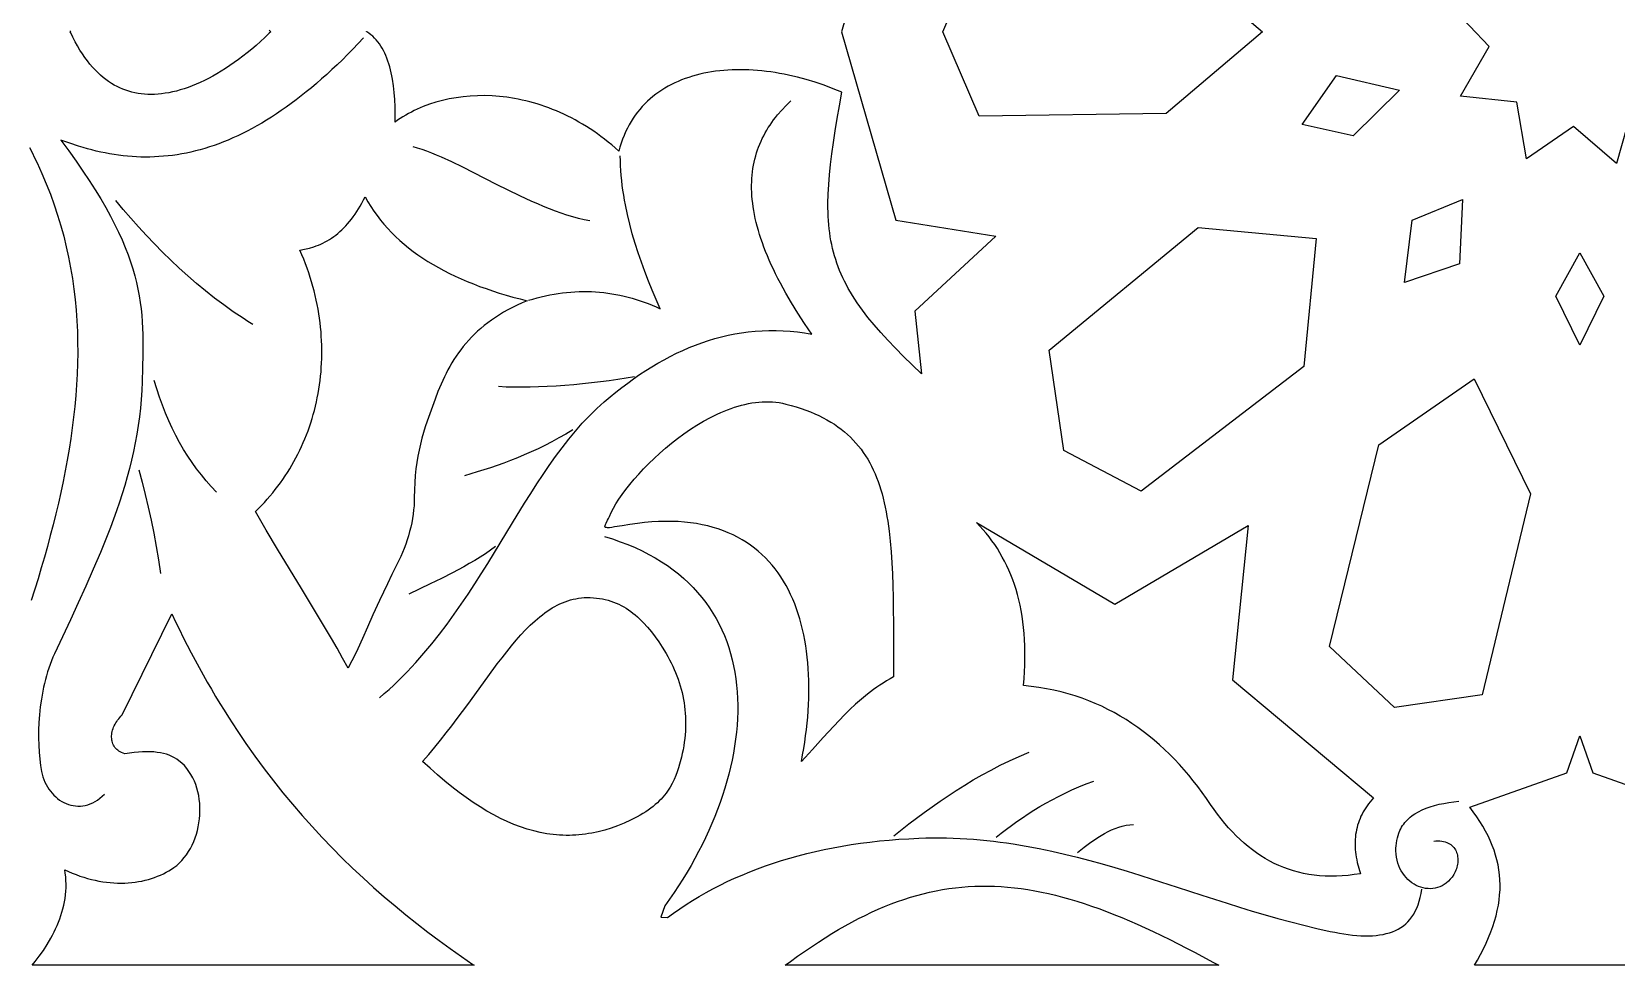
# Model space of a CAD drawing. Extents: x -332 to 348, y -263 to 352.
# Drawn here: x -42.96 to 3.03, y 237 to 264.11 of the extents above; entities that cross this region are included whole.
import ezdxf

# ---------------------------------------------------------------- set-up
doc = ezdxf.new("R2010")
doc.units = 0
doc.layers.add('LAYER_1', color=18, linetype='CONTINUOUS')
doc.layers.add('LAYER_2', color=174, linetype='CONTINUOUS')

msp = doc.modelspace()

# ---------------------------------------------------------------- linework, layer by layer
at = {"layer": 'LAYER_1'}
for points in [[(-17.875, 269.585), (-19.452, 264.109), (-17.875, 258.633), (-14.975, 258.173), (-17.326, 255.996), (-17.13, 254.177), (-17.4, 254.432), (-17.653, 254.679), (-17.89, 254.918), (-18.111, 255.15), (-18.318, 255.376), (-18.51, 255.597), (-18.687, 255.813), (-18.77, 255.92), (-18.85, 256.026), (-18.926, 256.131), (-18.999, 256.236), (-19.069, 256.341), (-19.135, 256.445), (-19.198, 256.548), (-19.258, 256.652), (-19.314, 256.756), (-19.368, 256.86), (-19.418, 256.964), (-19.466, 257.068), (-19.51, 257.173), (-19.551, 257.279), (-19.59, 257.385), (-19.625, 257.491), (-19.658, 257.599), (-19.688, 257.708), (-19.715, 257.817), (-19.74, 257.928), (-19.762, 258.04), (-19.781, 258.154), (-19.798, 258.269), (-19.812, 258.386), (-19.824, 258.504), (-19.834, 258.625), (-19.841, 258.747), (-19.845, 258.871), (-19.848, 258.998), (-19.848, 259.127), (-19.841, 259.392), (-19.827, 259.667), (-19.804, 259.953), (-19.773, 260.252), (-19.735, 260.564), (-19.69, 260.89), (-19.638, 261.23), (-19.58, 261.586), (-19.516, 261.959), (-19.446, 262.348), (-19.702, 262.454), (-19.959, 262.551), (-20.218, 262.639), (-20.477, 262.718), (-20.736, 262.787), (-20.866, 262.819), (-20.995, 262.847), (-21.124, 262.874), (-21.253, 262.898), (-21.382, 262.92), (-21.51, 262.939), (-21.637, 262.956), (-21.765, 262.97), (-21.891, 262.982), (-22.017, 262.991), (-22.142, 262.998), (-22.267, 263.002), (-22.39, 263.003), (-22.513, 263.002), (-22.634, 262.999), (-22.755, 262.993), (-22.874, 262.984), (-22.992, 262.972), (-23.109, 262.958), (-23.225, 262.941), (-23.339, 262.922), (-23.452, 262.9), (-23.564, 262.875), (-23.673, 262.847), (-23.782, 262.816), (-23.888, 262.783), (-23.993, 262.747), (-24.096, 262.708), (-24.197, 262.666), (-24.296, 262.621), (-24.393, 262.573), (-24.488, 262.523), (-24.581, 262.47), (-24.671, 262.413), (-24.76, 262.354), (-24.846, 262.291), (-24.929, 262.226), (-25.011, 262.158), (-25.089, 262.087), (-25.165, 262.012), (-25.239, 261.935), (-25.309, 261.854), (-25.377, 261.771), (-25.442, 261.684), (-25.504, 261.594), (-25.563, 261.501), (-25.62, 261.405), (-25.672, 261.305), (-25.722, 261.203), (-25.769, 261.097), (-25.812, 260.988), (-25.852, 260.875), (-25.889, 260.76), (-25.922, 260.641), (-26.023, 260.732), (-26.125, 260.819), (-26.228, 260.904), (-26.332, 260.986), (-26.437, 261.066), (-26.542, 261.142), (-26.648, 261.216), (-26.754, 261.287), (-26.861, 261.356), (-26.969, 261.422), (-27.077, 261.485), (-27.186, 261.545), (-27.294, 261.603), (-27.404, 261.659), (-27.513, 261.711), (-27.623, 261.761), (-27.733, 261.809), (-27.843, 261.854), (-27.954, 261.897), (-28.064, 261.937), (-28.175, 261.974), (-28.285, 262.009), (-28.396, 262.042), (-28.507, 262.072), (-28.617, 262.1), (-28.727, 262.125), (-28.837, 262.148), (-28.947, 262.169), (-29.166, 262.203), (-29.384, 262.228), (-29.6, 262.244), (-29.814, 262.251), (-30.026, 262.249), (-30.235, 262.238), (-30.44, 262.219), (-30.643, 262.192), (-30.842, 262.156), (-31.037, 262.112), (-31.228, 262.06), (-31.414, 262), (-31.595, 261.932), (-31.684, 261.895), (-31.771, 261.857), (-31.857, 261.816), (-31.941, 261.774), (-32.024, 261.73), (-32.106, 261.684), (-32.185, 261.636), (-32.264, 261.586), (-32.34, 261.535), (-32.415, 261.482), (-32.411, 261.705), (-32.413, 261.923), (-32.421, 262.135), (-32.436, 262.341), (-32.458, 262.541), (-32.487, 262.733), (-32.505, 262.826), (-32.524, 262.917), (-32.545, 263.005), (-32.568, 263.092), (-32.594, 263.176), (-32.621, 263.257), (-32.65, 263.337), (-32.681, 263.413), (-32.715, 263.487), (-32.75, 263.558), (-32.788, 263.627), (-32.828, 263.692), (-32.871, 263.755), (-32.915, 263.815), (-32.962, 263.871), (-33.011, 263.924), (-33.063, 263.974), (-33.117, 264.021), (-33.173, 264.064), (-33.232, 264.104), (-33.248, 264.104), (-33.24, 264.109), (-33.248, 264.114)], [(-36.065, 264.155), (-36.018, 264.109), (-36.065, 264.063), (-36.193, 263.942), (-36.321, 263.825), (-36.449, 263.712), (-36.577, 263.604), (-36.705, 263.499), (-36.832, 263.399), (-36.959, 263.304), (-37.085, 263.212), (-37.211, 263.125), (-37.336, 263.042), (-37.461, 262.963), (-37.584, 262.889), (-37.707, 262.819), (-37.829, 262.754), (-37.95, 262.693), (-38.07, 262.636), (-38.188, 262.584), (-38.306, 262.536), (-38.422, 262.492), (-38.536, 262.452), (-38.649, 262.417), (-38.761, 262.386), (-38.871, 262.36), (-38.979, 262.337), (-39.085, 262.319), (-39.19, 262.305), (-39.293, 262.295), (-39.394, 262.289), (-39.494, 262.286), (-39.592, 262.288), (-39.688, 262.294), (-39.782, 262.303), (-39.874, 262.316), (-39.966, 262.333), (-40.055, 262.354), (-40.143, 262.378), (-40.23, 262.406), (-40.316, 262.439), (-40.4, 262.475), (-40.484, 262.515), (-40.566, 262.559), (-40.648, 262.608), (-40.729, 262.661), (-40.809, 262.718), (-40.888, 262.78), (-40.967, 262.848), (-41.044, 262.92), (-41.121, 262.997), (-41.197, 263.079), (-41.273, 263.167), (-41.347, 263.261), (-41.42, 263.36), (-41.492, 263.465), (-41.563, 263.576), (-41.632, 263.693), (-41.7, 263.816), (-41.766, 263.945), (-41.831, 264.08), (-41.844, 264.109), (-41.831, 264.137)], [(-43.029, 260.749), (-42.952, 260.598), (-42.877, 260.448), (-42.804, 260.297), (-42.667, 259.994), (-42.539, 259.691), (-42.42, 259.388), (-42.311, 259.084), (-42.21, 258.779), (-42.118, 258.474), (-42.034, 258.169), (-41.959, 257.863), (-41.892, 257.557), (-41.833, 257.25), (-41.782, 256.943), (-41.739, 256.636), (-41.702, 256.328), (-41.674, 256.019), (-41.652, 255.711), (-41.637, 255.402), (-41.629, 255.093), (-41.627, 254.783), (-41.632, 254.473), (-41.643, 254.163), (-41.66, 253.852), (-41.682, 253.541), (-41.71, 253.23), (-41.744, 252.919), (-41.783, 252.607), (-41.827, 252.295), (-41.876, 251.983), (-41.93, 251.67), (-41.988, 251.358), (-42.051, 251.045), (-42.117, 250.732), (-42.188, 250.419), (-42.262, 250.106), (-42.34, 249.792), (-42.422, 249.479), (-42.507, 249.165), (-42.595, 248.851), (-42.685, 248.537), (-42.779, 248.223), (-42.973, 247.595)], [(5.03, 237), (-1.081, 237), (-0.997, 237.146), (-0.905, 237.314), (-0.82, 237.481), (-0.742, 237.645), (-0.671, 237.807), (-0.607, 237.968), (-0.549, 238.126), (-0.499, 238.283), (-0.456, 238.438), (-0.419, 238.592), (-0.389, 238.744), (-0.367, 238.895), (-0.351, 239.044), (-0.341, 239.192), (-0.339, 239.339), (-0.344, 239.484), (-0.355, 239.629), (-0.373, 239.773), (-0.398, 239.916), (-0.43, 240.058), (-0.468, 240.199), (-0.513, 240.34), (-0.565, 240.48), (-0.624, 240.62), (-0.689, 240.759), (-0.761, 240.898), (-0.84, 241.037), (-0.925, 241.176), (-1.017, 241.314), (-1.116, 241.453), (-1.221, 241.592), (1.598, 242.587), (1.974, 243.666), (2.35, 242.587), (5.169, 241.592)]]:
    msp.add_lwpolyline(points, dxfattribs=at)
for points in [[(2.945, 266.433), (4.539, 266.842), (4.247, 265.199), (5.727, 264.472), (4.464, 263.403), (5.137, 261.88), (3.493, 261.886), (3.045, 260.279), (1.79, 261.358), (0.43, 260.42), (0.151, 262.066), (-1.484, 262.235), (-0.657, 263.678), (-1.802, 264.875), (-0.255, 265.44), (-0.375, 267.106), (1.167, 266.529), (2.129, 267.883)], [(-10.032, 266.486), (-7.239, 264.109), (-10.032, 261.731), (-15.464, 261.659), (-16.515, 264.109), (-15.464, 266.558)], [(-3.254, 262.414), (-4.608, 261.081), (-6.084, 261.41), (-5.083, 262.836)], [(-33.203, 259.173), (-33.119, 259.035), (-33.03, 258.9), (-32.937, 258.769), (-32.839, 258.64), (-32.736, 258.515), (-32.629, 258.394), (-32.517, 258.275), (-32.4, 258.16), (-32.279, 258.047), (-32.154, 257.938), (-32.024, 257.832), (-31.89, 257.729), (-31.751, 257.628), (-31.608, 257.531), (-31.462, 257.437), (-31.311, 257.346), (-31.155, 257.257), (-30.996, 257.171), (-30.833, 257.088), (-30.666, 257.008), (-30.495, 256.93), (-30.32, 256.856), (-30.141, 256.783), (-29.959, 256.714), (-29.772, 256.647), (-29.583, 256.582), (-29.389, 256.521), (-29.192, 256.461), (-28.992, 256.404), (-28.788, 256.35), (-28.58, 256.297), (-28.728, 256.234), (-28.87, 256.168), (-29.007, 256.101), (-29.138, 256.031), (-29.265, 255.96), (-29.386, 255.886), (-29.503, 255.811), (-29.615, 255.734), (-29.722, 255.656), (-29.825, 255.575), (-29.924, 255.493), (-30.018, 255.41), (-30.109, 255.324), (-30.195, 255.237), (-30.278, 255.149), (-30.358, 255.059), (-30.434, 254.968), (-30.506, 254.875), (-30.576, 254.78), (-30.642, 254.685), (-30.705, 254.588), (-30.766, 254.49), (-30.824, 254.39), (-30.88, 254.289), (-30.933, 254.187), (-30.984, 254.084), (-31.081, 253.875), (-31.17, 253.661), (-31.253, 253.443), (-31.371, 253.118), (-31.483, 252.796), (-31.536, 252.633), (-31.586, 252.47), (-31.634, 252.303), (-31.677, 252.134), (-31.717, 251.961), (-31.753, 251.784), (-31.784, 251.602), (-31.81, 251.413), (-31.83, 251.218), (-31.845, 251.016), (-31.854, 250.806), (-31.856, 250.587), (-31.858, 250.466), (-31.864, 250.344), (-31.875, 250.221), (-31.89, 250.097), (-31.909, 249.973), (-31.932, 249.848), (-31.96, 249.724), (-31.991, 249.599), (-32.026, 249.475), (-32.064, 249.351), (-32.105, 249.229), (-32.15, 249.107), (-32.198, 248.987), (-32.249, 248.868), (-32.303, 248.751), (-32.359, 248.637), (-32.505, 248.345), (-32.638, 248.076), (-32.867, 247.594), (-33.058, 247.178), (-33.219, 246.815), (-33.362, 246.491), (-33.497, 246.194), (-33.633, 245.91), (-33.704, 245.769), (-33.78, 245.627), (-33.936, 245.915), (-34.098, 246.204), (-34.263, 246.493), (-34.432, 246.783), (-34.778, 247.364), (-35.13, 247.942), (-35.824, 249.081), (-36.155, 249.637), (-36.313, 249.91), (-36.467, 250.18), (-36.379, 250.266), (-36.293, 250.353), (-36.208, 250.442), (-36.126, 250.533), (-36.046, 250.625), (-35.967, 250.719), (-35.891, 250.814), (-35.816, 250.911), (-35.743, 251.009), (-35.673, 251.108), (-35.604, 251.21), (-35.537, 251.312), (-35.473, 251.416), (-35.41, 251.521), (-35.35, 251.627), (-35.291, 251.735), (-35.235, 251.844), (-35.181, 251.954), (-35.128, 252.065), (-35.078, 252.178), (-35.03, 252.291), (-34.985, 252.406), (-34.941, 252.522), (-34.9, 252.638), (-34.86, 252.756), (-34.823, 252.874), (-34.788, 252.994), (-34.756, 253.114), (-34.725, 253.235), (-34.697, 253.357), (-34.671, 253.48), (-34.648, 253.604), (-34.626, 253.728), (-34.607, 253.853), (-34.591, 253.978), (-34.576, 254.105), (-34.564, 254.231), (-34.555, 254.359), (-34.547, 254.487), (-34.543, 254.615), (-34.54, 254.744), (-34.54, 254.873), (-34.542, 255.003), (-34.547, 255.133), (-34.555, 255.264), (-34.564, 255.394), (-34.576, 255.525), (-34.591, 255.657), (-34.608, 255.788), (-34.628, 255.92), (-34.651, 256.052), (-34.675, 256.184), (-34.703, 256.316), (-34.733, 256.448), (-34.765, 256.58), (-34.801, 256.712), (-34.838, 256.844), (-34.879, 256.976), (-34.922, 257.108), (-34.968, 257.24), (-35.016, 257.372), (-35.067, 257.503), (-35.121, 257.634), (-35.178, 257.765), (-35.039, 257.79), (-34.903, 257.823), (-34.768, 257.863), (-34.702, 257.887), (-34.637, 257.913), (-34.572, 257.941), (-34.507, 257.971), (-34.444, 258.004), (-34.381, 258.039), (-34.319, 258.077), (-34.257, 258.117), (-34.196, 258.159), (-34.136, 258.205), (-34.077, 258.252), (-34.018, 258.303), (-33.96, 258.356), (-33.903, 258.412), (-33.846, 258.471), (-33.791, 258.532), (-33.736, 258.597), (-33.682, 258.664), (-33.629, 258.734), (-33.577, 258.808), (-33.525, 258.884), (-33.475, 258.964), (-33.425, 259.047), (-33.376, 259.133), (-33.329, 259.222), (-33.282, 259.315)], [(-1.516, 257.367), (-3.117, 256.829), (-2.887, 258.638), (-1.434, 259.233)], [(-5.682, 258.105), (-6.039, 254.391), (-10.755, 250.768), (-13.006, 251.947), (-13.427, 254.86), (-9.102, 258.422)], [(2.67, 256.431), (1.974, 255.007), (1.278, 256.431), (1.974, 257.685)], [(0.549, 250.688), (-0.86, 244.858), (-3.404, 244.485), (-5.286, 246.256), (-3.856, 252.114), (-1.093, 254.033)], [(-21.557, 253.363), (-21.458, 253.359), (-21.36, 253.35), (-21.263, 253.337), (-21.166, 253.319), (-21.07, 253.298), (-20.918, 253.257), (-20.771, 253.214), (-20.629, 253.169), (-20.492, 253.121), (-20.36, 253.07), (-20.232, 253.016), (-20.109, 252.96), (-19.991, 252.901), (-19.877, 252.839), (-19.767, 252.775), (-19.661, 252.708), (-19.56, 252.638), (-19.463, 252.565), (-19.37, 252.49), (-19.28, 252.413), (-19.195, 252.332), (-19.113, 252.249), (-19.035, 252.164), (-18.96, 252.075), (-18.889, 251.984), (-18.822, 251.891), (-18.757, 251.794), (-18.696, 251.695), (-18.638, 251.594), (-18.584, 251.489), (-18.532, 251.382), (-18.483, 251.273), (-18.437, 251.161), (-18.393, 251.046), (-18.353, 250.928), (-18.314, 250.808), (-18.279, 250.685), (-18.245, 250.56), (-18.214, 250.432), (-18.186, 250.301), (-18.159, 250.168), (-18.135, 250.032), (-18.112, 249.893), (-18.073, 249.608), (-18.04, 249.313), (-18.014, 249.006), (-17.993, 248.69), (-17.977, 248.363), (-17.965, 248.025), (-17.957, 247.678), (-17.952, 247.319), (-17.949, 246.951), (-17.945, 245.372), (-18.046, 245.316), (-18.146, 245.257), (-18.243, 245.197), (-18.339, 245.135), (-18.432, 245.072), (-18.524, 245.006), (-18.703, 244.871), (-18.877, 244.729), (-19.045, 244.582), (-19.209, 244.429), (-19.37, 244.273), (-19.527, 244.112), (-19.683, 243.948), (-19.992, 243.612), (-20.302, 243.268), (-20.618, 242.922), (-20.584, 243.107), (-20.552, 243.293), (-20.523, 243.477), (-20.497, 243.661), (-20.474, 243.845), (-20.454, 244.027), (-20.437, 244.209), (-20.423, 244.39), (-20.413, 244.569), (-20.406, 244.747), (-20.402, 244.924), (-20.401, 245.1), (-20.404, 245.274), (-20.41, 245.446), (-20.42, 245.617), (-20.433, 245.785), (-20.449, 245.952), (-20.469, 246.117), (-20.493, 246.28), (-20.52, 246.44), (-20.551, 246.598), (-20.585, 246.754), (-20.623, 246.907), (-20.665, 247.057), (-20.711, 247.205), (-20.76, 247.35), (-20.814, 247.492), (-20.871, 247.631), (-20.932, 247.767), (-20.997, 247.899), (-21.066, 248.028), (-21.139, 248.154), (-21.216, 248.276), (-21.298, 248.395), (-21.383, 248.51), (-21.472, 248.621), (-21.566, 248.728), (-21.664, 248.831), (-21.766, 248.93), (-21.873, 249.025), (-21.984, 249.115), (-22.099, 249.201), (-22.219, 249.282), (-22.343, 249.359), (-22.472, 249.431), (-22.605, 249.498), (-22.743, 249.56), (-22.885, 249.618), (-23.032, 249.67), (-23.184, 249.716), (-23.34, 249.758), (-23.501, 249.794), (-23.667, 249.824), (-23.838, 249.849), (-24.013, 249.868), (-24.194, 249.882), (-24.379, 249.889), (-24.569, 249.89), (-24.765, 249.885), (-24.965, 249.874), (-25.171, 249.857), (-25.381, 249.833), (-25.597, 249.802), (-25.818, 249.765), (-26.041, 249.727), (-26.125, 249.715), (-26.192, 249.707), (-26.244, 249.705), (-26.281, 249.708), (-26.306, 249.716), (-26.315, 249.722), (-26.32, 249.729), (-26.323, 249.738), (-26.324, 249.747), (-26.32, 249.771), (-26.308, 249.801), (-26.291, 249.836), (-26.245, 249.924), (-26.219, 249.976), (-26.193, 250.035), (-26.141, 250.149), (-26.077, 250.271), (-26.002, 250.399), (-25.916, 250.534), (-25.82, 250.673), (-25.713, 250.817), (-25.598, 250.964), (-25.473, 251.113), (-25.34, 251.264), (-25.199, 251.416), (-25.05, 251.568), (-24.895, 251.719), (-24.733, 251.869), (-24.565, 252.016), (-24.391, 252.16), (-24.213, 252.3), (-24.03, 252.435), (-23.843, 252.564), (-23.652, 252.686), (-23.458, 252.801), (-23.262, 252.908), (-23.163, 252.958), (-23.063, 253.005), (-22.963, 253.05), (-22.863, 253.093), (-22.763, 253.133), (-22.662, 253.17), (-22.561, 253.204), (-22.46, 253.235), (-22.359, 253.263), (-22.258, 253.288), (-22.157, 253.31), (-22.056, 253.328), (-21.956, 253.342), (-21.855, 253.353), (-21.755, 253.36), (-21.656, 253.364)], [(-11.519, 247.489), (-7.652, 249.773), (-8.107, 245.287), (-4.012, 241.861), (-4.062, 241.805), (-4.11, 241.748), (-4.156, 241.691), (-4.199, 241.632), (-4.239, 241.573), (-4.277, 241.513), (-4.313, 241.452), (-4.346, 241.39), (-4.376, 241.327), (-4.404, 241.264), (-4.43, 241.199), (-4.453, 241.134), (-4.473, 241.068), (-4.492, 241.002), (-4.507, 240.934), (-4.52, 240.866), (-4.531, 240.796), (-4.539, 240.726), (-4.545, 240.656), (-4.548, 240.584), (-4.548, 240.511), (-4.546, 240.438), (-4.542, 240.364), (-4.535, 240.289), (-4.526, 240.213), (-4.514, 240.136), (-4.5, 240.059), (-4.483, 239.981), (-4.442, 239.822), (-4.391, 239.659), (-4.571, 239.633), (-4.747, 239.612), (-4.92, 239.598), (-5.09, 239.59), (-5.256, 239.588), (-5.42, 239.593), (-5.58, 239.603), (-5.737, 239.619), (-5.892, 239.641), (-6.043, 239.669), (-6.191, 239.703), (-6.337, 239.743), (-6.48, 239.788), (-6.62, 239.839), (-6.757, 239.896), (-6.892, 239.958), (-7.025, 240.026), (-7.154, 240.099), (-7.282, 240.178), (-7.407, 240.262), (-7.529, 240.351), (-7.65, 240.446), (-7.768, 240.545), (-7.884, 240.65), (-7.998, 240.76), (-8.11, 240.876), (-8.219, 240.996), (-8.327, 241.121), (-8.433, 241.251), (-8.537, 241.386), (-8.64, 241.526), (-8.74, 241.671), (-8.862, 241.847), (-8.987, 242.02), (-9.114, 242.19), (-9.244, 242.356), (-9.377, 242.518), (-9.512, 242.676), (-9.649, 242.831), (-9.79, 242.981), (-9.934, 243.127), (-10.08, 243.269), (-10.229, 243.406), (-10.382, 243.539), (-10.537, 243.667), (-10.696, 243.791), (-10.858, 243.91), (-11.024, 244.025), (-11.192, 244.134), (-11.365, 244.239), (-11.54, 244.338), (-11.72, 244.432), (-11.902, 244.521), (-12.089, 244.604), (-12.279, 244.682), (-12.474, 244.755), (-12.672, 244.822), (-12.874, 244.883), (-13.08, 244.938), (-13.29, 244.987), (-13.504, 245.031), (-13.723, 245.068), (-13.946, 245.099), (-14.173, 245.124), (-14.156, 245.326), (-14.143, 245.524), (-14.135, 245.718), (-14.13, 245.908), (-14.13, 246.095), (-14.134, 246.278), (-14.142, 246.457), (-14.154, 246.633), (-14.17, 246.805), (-14.19, 246.973), (-14.214, 247.138), (-14.241, 247.299), (-14.273, 247.457), (-14.308, 247.612), (-14.347, 247.763), (-14.39, 247.911), (-14.436, 248.055), (-14.486, 248.197), (-14.539, 248.335), (-14.596, 248.469), (-14.657, 248.601), (-14.721, 248.73), (-14.788, 248.855), (-14.858, 248.978), (-14.932, 249.098), (-15.009, 249.214), (-15.09, 249.328), (-15.173, 249.439), (-15.26, 249.547), (-15.349, 249.652), (-15.442, 249.754), (-15.538, 249.854)], [(-26.749, 247.677), (-26.657, 247.672), (-26.568, 247.664), (-26.481, 247.653), (-26.395, 247.638), (-26.312, 247.62), (-26.231, 247.599), (-26.151, 247.574), (-26.073, 247.547), (-25.997, 247.516), (-25.923, 247.483), (-25.85, 247.447), (-25.778, 247.408), (-25.709, 247.366), (-25.64, 247.322), (-25.574, 247.275), (-25.508, 247.226), (-25.444, 247.174), (-25.381, 247.12), (-25.32, 247.064), (-25.259, 247.005), (-25.2, 246.944), (-25.085, 246.817), (-24.973, 246.682), (-24.865, 246.54), (-24.76, 246.391), (-24.658, 246.236), (-24.547, 246.055), (-24.496, 245.964), (-24.446, 245.872), (-24.399, 245.779), (-24.354, 245.686), (-24.311, 245.593), (-24.271, 245.498), (-24.234, 245.403), (-24.199, 245.308), (-24.166, 245.212), (-24.136, 245.115), (-24.109, 245.018), (-24.084, 244.92), (-24.062, 244.821), (-24.042, 244.722), (-24.025, 244.622), (-24.01, 244.522), (-23.999, 244.42), (-23.99, 244.318), (-23.984, 244.216), (-23.98, 244.112), (-23.98, 244.008), (-23.982, 243.904), (-23.987, 243.798), (-23.995, 243.692), (-24.005, 243.585), (-24.019, 243.477), (-24.035, 243.369), (-24.055, 243.26), (-24.078, 243.15), (-24.103, 243.039), (-24.155, 242.836), (-24.186, 242.73), (-24.222, 242.621), (-24.264, 242.509), (-24.312, 242.397), (-24.368, 242.283), (-24.433, 242.168), (-24.508, 242.054), (-24.549, 241.998), (-24.593, 241.941), (-24.64, 241.885), (-24.691, 241.829), (-24.744, 241.774), (-24.801, 241.719), (-24.861, 241.665), (-24.924, 241.612), (-24.992, 241.56), (-25.063, 241.508), (-25.138, 241.457), (-25.218, 241.407), (-25.301, 241.358), (-25.389, 241.311), (-25.579, 241.216), (-25.767, 241.131), (-25.955, 241.054), (-26.143, 240.987), (-26.33, 240.928), (-26.517, 240.879), (-26.704, 240.839), (-26.797, 240.823), (-26.89, 240.809), (-26.983, 240.797), (-27.076, 240.787), (-27.17, 240.78), (-27.263, 240.775), (-27.356, 240.773), (-27.45, 240.773), (-27.543, 240.775), (-27.637, 240.779), (-27.731, 240.786), (-27.824, 240.795), (-27.918, 240.807), (-28.013, 240.821), (-28.107, 240.837), (-28.201, 240.855), (-28.391, 240.9), (-28.581, 240.953), (-28.772, 241.017), (-28.965, 241.09), (-29.158, 241.172), (-29.353, 241.264), (-29.55, 241.366), (-29.747, 241.478), (-29.947, 241.599), (-30.148, 241.73), (-30.351, 241.87), (-30.556, 242.021), (-30.763, 242.181), (-30.972, 242.351), (-31.183, 242.532), (-31.397, 242.722), (-31.614, 242.922), (-31.435, 243.126), (-31.261, 243.332), (-31.092, 243.54), (-30.927, 243.748), (-30.766, 243.956), (-30.609, 244.165), (-30.304, 244.577), (-29.725, 245.375), (-29.447, 245.751), (-29.309, 245.932), (-29.172, 246.107), (-29.036, 246.275), (-28.9, 246.437), (-28.763, 246.591), (-28.626, 246.737), (-28.489, 246.875), (-28.35, 247.004), (-28.21, 247.123), (-28.139, 247.179), (-28.068, 247.233), (-27.997, 247.283), (-27.925, 247.331), (-27.852, 247.376), (-27.779, 247.418), (-27.705, 247.458), (-27.631, 247.494), (-27.556, 247.527), (-27.48, 247.557), (-27.403, 247.584), (-27.326, 247.608), (-27.248, 247.628), (-27.168, 247.645), (-27.088, 247.659), (-27.007, 247.669), (-26.925, 247.675), (-26.842, 247.677)], [(-38.784, 246.974), (-38.674, 246.746), (-38.562, 246.52), (-38.45, 246.297), (-38.336, 246.077), (-38.22, 245.859), (-38.104, 245.644), (-37.986, 245.431), (-37.867, 245.221), (-37.747, 245.014), (-37.625, 244.808), (-37.503, 244.606), (-37.379, 244.405), (-37.254, 244.208), (-37.001, 243.819), (-36.744, 243.44), (-36.482, 243.069), (-36.216, 242.708), (-35.945, 242.355), (-35.671, 242.011), (-35.393, 241.675), (-35.111, 241.347), (-34.825, 241.027), (-34.535, 240.715), (-34.242, 240.41), (-33.946, 240.112), (-33.646, 239.821), (-33.343, 239.537), (-33.036, 239.259), (-32.727, 238.988), (-32.414, 238.723), (-32.099, 238.465), (-31.781, 238.211), (-31.461, 237.964), (-31.138, 237.721), (-30.812, 237.484), (-30.484, 237.252), (-30.154, 237.025), (-30.117, 237), (-42.946, 237), (-42.862, 237.106), (-42.741, 237.268), (-42.624, 237.435), (-42.513, 237.608), (-42.409, 237.786), (-42.36, 237.877), (-42.313, 237.969), (-42.268, 238.062), (-42.226, 238.156), (-42.186, 238.251), (-42.149, 238.348), (-42.115, 238.445), (-42.084, 238.543), (-42.056, 238.642), (-42.031, 238.742), (-42.01, 238.842), (-41.993, 238.944), (-41.98, 239.046), (-41.97, 239.149), (-41.965, 239.252), (-41.964, 239.356), (-41.967, 239.461), (-41.975, 239.566), (-41.987, 239.671), (-42.005, 239.777), (-41.894, 239.725), (-41.784, 239.677), (-41.673, 239.633), (-41.562, 239.592), (-41.451, 239.556), (-41.34, 239.523), (-41.23, 239.494), (-41.12, 239.468), (-41.01, 239.446), (-40.901, 239.428), (-40.793, 239.413), (-40.685, 239.401), (-40.578, 239.393), (-40.472, 239.389), (-40.367, 239.388), (-40.263, 239.39), (-40.161, 239.395), (-40.059, 239.404), (-39.96, 239.415), (-39.861, 239.43), (-39.764, 239.448), (-39.669, 239.47), (-39.576, 239.494), (-39.485, 239.521), (-39.395, 239.551), (-39.308, 239.584), (-39.223, 239.62), (-39.14, 239.658), (-39.059, 239.7), (-38.981, 239.744), (-38.906, 239.79), (-38.833, 239.84), (-38.751, 239.903), (-38.674, 239.972), (-38.601, 240.046), (-38.532, 240.127), (-38.468, 240.212), (-38.409, 240.301), (-38.354, 240.395), (-38.304, 240.493), (-38.259, 240.594), (-38.219, 240.698), (-38.183, 240.805), (-38.153, 240.914), (-38.128, 241.025), (-38.108, 241.137), (-38.092, 241.25), (-38.083, 241.364), (-38.078, 241.478), (-38.079, 241.591), (-38.085, 241.705), (-38.097, 241.817), (-38.114, 241.928), (-38.137, 242.037), (-38.166, 242.144), (-38.2, 242.248), (-38.24, 242.349), (-38.287, 242.447), (-38.339, 242.542), (-38.397, 242.632), (-38.461, 242.717), (-38.531, 242.798), (-38.607, 242.873), (-38.69, 242.942), (-38.753, 242.988), (-38.821, 243.029), (-38.893, 243.066), (-38.969, 243.098), (-39.049, 243.127), (-39.134, 243.15), (-39.224, 243.169), (-39.318, 243.184), (-39.418, 243.195), (-39.522, 243.2), (-39.631, 243.202), (-39.746, 243.199), (-39.866, 243.191), (-39.991, 243.179), (-40.123, 243.163), (-40.26, 243.142), (-40.307, 243.157), (-40.351, 243.175), (-40.391, 243.196), (-40.429, 243.219), (-40.463, 243.243), (-40.494, 243.27), (-40.522, 243.299), (-40.547, 243.329), (-40.569, 243.361), (-40.588, 243.395), (-40.604, 243.43), (-40.618, 243.466), (-40.628, 243.504), (-40.636, 243.542), (-40.64, 243.581), (-40.642, 243.622), (-40.642, 243.662), (-40.638, 243.704), (-40.632, 243.745), (-40.624, 243.787), (-40.613, 243.83), (-40.599, 243.872), (-40.583, 243.914), (-40.565, 243.956), (-40.544, 243.998), (-40.521, 244.039), (-40.495, 244.079), (-40.467, 244.119), (-40.437, 244.158), (-40.405, 244.196), (-40.37, 244.233), (-40.334, 244.269), (-38.893, 247.205)], [(-15.208, 239.3), (-15.017, 239.295), (-14.825, 239.285), (-14.633, 239.27), (-14.438, 239.251), (-14.243, 239.227), (-14.046, 239.197), (-13.848, 239.164), (-13.648, 239.125), (-13.447, 239.081), (-13.244, 239.033), (-13.039, 238.98), (-12.832, 238.923), (-12.624, 238.86), (-12.413, 238.793), (-12.199, 238.721), (-11.984, 238.645), (-11.766, 238.564), (-11.546, 238.478), (-11.323, 238.388), (-11.098, 238.293), (-10.87, 238.194), (-10.639, 238.09), (-10.405, 237.981), (-10.168, 237.868), (-9.927, 237.75), (-9.684, 237.628), (-9.438, 237.502), (-9.188, 237.371), (-8.677, 237.095), (-8.507, 237), (-21.087, 237), (-20.935, 237.113), (-20.73, 237.261), (-20.528, 237.404), (-20.327, 237.541), (-20.128, 237.673), (-19.93, 237.8), (-19.734, 237.921), (-19.539, 238.037), (-19.345, 238.148), (-19.152, 238.254), (-18.961, 238.355), (-18.77, 238.45), (-18.581, 238.541), (-18.392, 238.626), (-18.203, 238.706), (-18.016, 238.781), (-17.829, 238.85), (-17.642, 238.915), (-17.455, 238.975), (-17.269, 239.029), (-17.083, 239.079), (-16.897, 239.123), (-16.711, 239.163), (-16.524, 239.197), (-16.338, 239.227), (-16.151, 239.251), (-15.964, 239.271), (-15.776, 239.286), (-15.587, 239.295), (-15.398, 239.3)]]:
    msp.add_lwpolyline(points, close=True, dxfattribs=at)
at = {"layer": 'LAYER_2'}
for points in [[(-33.327, 263.926), (-33.483, 263.761), (-33.637, 263.602), (-33.791, 263.446), (-33.944, 263.296), (-34.096, 263.149), (-34.247, 263.007), (-34.397, 262.869), (-34.547, 262.736), (-34.695, 262.606), (-34.843, 262.481), (-34.991, 262.36), (-35.137, 262.244), (-35.283, 262.131), (-35.428, 262.022), (-35.572, 261.918), (-35.716, 261.817), (-35.859, 261.72), (-36.002, 261.628), (-36.144, 261.539), (-36.285, 261.454), (-36.425, 261.372), (-36.565, 261.295), (-36.705, 261.221), (-36.844, 261.151), (-36.982, 261.084), (-37.12, 261.022), (-37.257, 260.962), (-37.394, 260.907), (-37.531, 260.855), (-37.666, 260.806), (-37.802, 260.761), (-37.937, 260.719), (-38.072, 260.68), (-38.206, 260.645), (-38.34, 260.613), (-38.473, 260.585), (-38.606, 260.559), (-38.739, 260.537), (-38.871, 260.518), (-39.003, 260.502), (-39.135, 260.49), (-39.267, 260.48), (-39.398, 260.473), (-39.529, 260.469), (-39.66, 260.468), (-39.79, 260.47), (-39.92, 260.475), (-40.05, 260.483), (-40.18, 260.494), (-40.31, 260.507), (-40.44, 260.523), (-40.569, 260.542), (-40.699, 260.563), (-40.828, 260.587), (-40.957, 260.613), (-41.086, 260.642), (-41.215, 260.674), (-41.344, 260.708), (-41.473, 260.745), (-41.602, 260.783), (-41.859, 260.868), (-42.117, 260.962), (-41.889, 260.652), (-41.675, 260.352), (-41.476, 260.063), (-41.291, 259.784), (-41.119, 259.514), (-40.96, 259.253), (-40.813, 259), (-40.678, 258.755), (-40.555, 258.518), (-40.442, 258.287), (-40.34, 258.063), (-40.248, 257.844), (-40.166, 257.631), (-40.092, 257.423), (-40.027, 257.219), (-39.97, 257.019), (-39.921, 256.823), (-39.878, 256.629), (-39.843, 256.438), (-39.813, 256.249), (-39.789, 256.061), (-39.77, 255.874), (-39.755, 255.687), (-39.745, 255.5), (-39.738, 255.313), (-39.735, 255.124), (-39.735, 254.742), (-39.743, 254.35), (-39.753, 253.943), (-39.763, 253.686), (-39.78, 253.43), (-39.803, 253.175), (-39.832, 252.922), (-39.867, 252.67), (-39.908, 252.419), (-39.955, 252.169), (-40.006, 251.92), (-40.063, 251.672), (-40.125, 251.425), (-40.192, 251.179), (-40.263, 250.933), (-40.339, 250.688), (-40.418, 250.444), (-40.501, 250.2), (-40.588, 249.956), (-40.679, 249.713), (-40.772, 249.47), (-40.869, 249.227), (-40.968, 248.984), (-41.174, 248.498), (-41.389, 248.011), (-41.611, 247.523), (-41.837, 247.033), (-42.299, 246.044), (-42.344, 245.943), (-42.387, 245.839), (-42.427, 245.734), (-42.465, 245.627), (-42.5, 245.519), (-42.533, 245.409), (-42.563, 245.298), (-42.591, 245.186), (-42.617, 245.073), (-42.641, 244.96), (-42.681, 244.731), (-42.713, 244.502), (-42.737, 244.273), (-42.753, 244.047), (-42.761, 243.823), (-42.763, 243.604), (-42.757, 243.392), (-42.745, 243.186), (-42.727, 242.99), (-42.704, 242.803), (-42.675, 242.628), (-42.657, 242.547), (-42.635, 242.468), (-42.608, 242.392), (-42.578, 242.319), (-42.544, 242.248), (-42.506, 242.18), (-42.464, 242.115), (-42.419, 242.053), (-42.371, 241.995), (-42.32, 241.94), (-42.266, 241.889), (-42.21, 241.842), (-42.152, 241.799), (-42.091, 241.76), (-42.028, 241.726), (-41.964, 241.696), (-41.898, 241.671), (-41.83, 241.651), (-41.761, 241.636), (-41.692, 241.626), (-41.621, 241.621), (-41.55, 241.622), (-41.479, 241.629), (-41.407, 241.641), (-41.335, 241.66), (-41.263, 241.684), (-41.192, 241.715), (-41.121, 241.753), (-41.051, 241.797), (-40.982, 241.849), (-40.913, 241.907), (-40.847, 241.972)], [(-32.867, 244.766), (-32.727, 244.888), (-32.589, 245.011), (-32.454, 245.136), (-32.322, 245.264), (-32.192, 245.392), (-32.064, 245.523), (-31.939, 245.655), (-31.816, 245.789), (-31.695, 245.924), (-31.577, 246.061), (-31.46, 246.198), (-31.346, 246.338), (-31.122, 246.619), (-30.906, 246.905), (-30.696, 247.194), (-30.492, 247.485), (-30.294, 247.779), (-30.1, 248.074), (-29.911, 248.371), (-29.725, 248.667), (-29.361, 249.259), (-29.006, 249.845), (-28.653, 250.419), (-28.476, 250.701), (-28.299, 250.978), (-28.119, 251.25), (-27.938, 251.516), (-27.754, 251.776), (-27.567, 252.028), (-27.375, 252.273), (-27.278, 252.393), (-27.18, 252.51), (-27.08, 252.625), (-26.979, 252.738), (-26.877, 252.848), (-26.773, 252.956), (-26.667, 253.062), (-26.56, 253.164), (-26.452, 253.265), (-26.341, 253.362), (-26.173, 253.505), (-26.003, 253.643), (-25.833, 253.777), (-25.661, 253.906), (-25.489, 254.031), (-25.315, 254.152), (-25.14, 254.268), (-24.964, 254.378), (-24.786, 254.484), (-24.608, 254.585), (-24.428, 254.681), (-24.246, 254.771), (-24.064, 254.856), (-23.88, 254.936), (-23.695, 255.01), (-23.508, 255.079), (-23.32, 255.142), (-23.131, 255.199), (-22.94, 255.25), (-22.748, 255.295), (-22.554, 255.334), (-22.358, 255.366), (-22.161, 255.393), (-21.963, 255.413), (-21.763, 255.426), (-21.561, 255.433), (-21.357, 255.433), (-21.152, 255.426), (-20.945, 255.412), (-20.737, 255.391), (-20.526, 255.363), (-20.314, 255.328), (-20.526, 255.638), (-20.723, 255.939), (-20.905, 256.234), (-21.073, 256.521), (-21.227, 256.802), (-21.299, 256.939), (-21.367, 257.075), (-21.432, 257.209), (-21.494, 257.341), (-21.552, 257.472), (-21.607, 257.601), (-21.659, 257.728), (-21.707, 257.853), (-21.752, 257.977), (-21.795, 258.1), (-21.833, 258.221), (-21.869, 258.34), (-21.902, 258.457), (-21.931, 258.573), (-21.958, 258.688), (-21.981, 258.801), (-22.002, 258.912), (-22.019, 259.022), (-22.034, 259.13), (-22.046, 259.237), (-22.054, 259.343), (-22.06, 259.447), (-22.064, 259.549), (-22.064, 259.651), (-22.061, 259.75), (-22.056, 259.849), (-22.049, 259.946), (-22.038, 260.041), (-22.025, 260.136), (-22.009, 260.229), (-21.991, 260.32), (-21.97, 260.411), (-21.946, 260.5), (-21.921, 260.588), (-21.892, 260.674), (-21.861, 260.76), (-21.828, 260.844), (-21.792, 260.927), (-21.754, 261.008), (-21.714, 261.089), (-21.672, 261.168), (-21.627, 261.246), (-21.58, 261.323), (-21.53, 261.399), (-21.479, 261.474), (-21.425, 261.548), (-21.369, 261.621), (-21.311, 261.692), (-21.189, 261.832), (-21.059, 261.968), (-20.922, 262.1)], [(-26.764, 258.616), (-26.927, 258.649), (-27.091, 258.688), (-27.257, 258.733), (-27.425, 258.784), (-27.593, 258.839), (-27.762, 258.9), (-27.933, 258.965), (-28.103, 259.034), (-28.275, 259.106), (-28.446, 259.182), (-28.789, 259.34), (-29.13, 259.506), (-29.468, 259.676), (-30.13, 260.013), (-30.45, 260.174), (-30.762, 260.325), (-31.063, 260.463), (-31.209, 260.526), (-31.352, 260.585), (-31.492, 260.638), (-31.628, 260.686), (-31.761, 260.729), (-31.89, 260.765)], [(-28.543, 256.309), (-28.418, 256.346), (-28.293, 256.38), (-28.169, 256.411), (-28.046, 256.44), (-27.923, 256.465), (-27.8, 256.487), (-27.678, 256.507), (-27.556, 256.524), (-27.435, 256.537), (-27.314, 256.548), (-27.193, 256.556), (-27.073, 256.561), (-26.953, 256.564), (-26.833, 256.563), (-26.714, 256.56), (-26.595, 256.553), (-26.476, 256.544), (-26.358, 256.532), (-26.24, 256.517), (-26.122, 256.499), (-26.004, 256.479), (-25.886, 256.455), (-25.769, 256.429), (-25.652, 256.4), (-25.535, 256.368), (-25.418, 256.333), (-25.301, 256.295), (-25.184, 256.255), (-25.068, 256.212), (-24.952, 256.166), (-24.835, 256.117), (-24.719, 256.065), (-24.836, 256.332), (-24.949, 256.6), (-25.058, 256.869), (-25.163, 257.141), (-25.263, 257.413), (-25.357, 257.688), (-25.446, 257.963), (-25.528, 258.24), (-25.602, 258.519), (-25.669, 258.799), (-25.728, 259.08), (-25.754, 259.221), (-25.778, 259.363), (-25.799, 259.504), (-25.818, 259.646), (-25.835, 259.789), (-25.849, 259.931), (-25.86, 260.074), (-25.869, 260.218), (-25.875, 260.361), (-25.878, 260.505)], [(-36.54, 255.604), (-36.685, 255.695), (-36.828, 255.787), (-37.11, 255.977), (-37.386, 256.173), (-37.656, 256.375), (-37.92, 256.583), (-38.179, 256.797), (-38.433, 257.017), (-38.681, 257.242), (-38.925, 257.472), (-39.165, 257.707), (-39.4, 257.946), (-39.632, 258.19), (-39.859, 258.438), (-40.083, 258.69), (-40.303, 258.945), (-40.521, 259.204)], [(-37.596, 250.74), (-37.749, 250.9), (-37.896, 251.066), (-38.038, 251.237), (-38.175, 251.414), (-38.306, 251.597), (-38.433, 251.786), (-38.554, 251.98), (-38.669, 252.18), (-38.78, 252.385), (-38.885, 252.596), (-38.985, 252.813), (-39.079, 253.036), (-39.169, 253.264), (-39.253, 253.498), (-39.332, 253.738), (-39.405, 253.983)], [(-25.463, 254.086), (-25.704, 254.047), (-25.949, 254.01), (-26.2, 253.975), (-26.454, 253.942), (-26.71, 253.911), (-26.969, 253.884), (-27.227, 253.859), (-27.485, 253.838), (-27.742, 253.819), (-27.996, 253.805), (-28.247, 253.794), (-28.492, 253.787), (-28.732, 253.784), (-28.966, 253.785), (-29.192, 253.791), (-29.408, 253.802)], [(-27.256, 252.548), (-27.457, 252.427), (-27.659, 252.311), (-27.861, 252.202), (-28.063, 252.098), (-28.264, 252), (-28.465, 251.907), (-28.666, 251.819), (-28.865, 251.736), (-29.063, 251.657), (-29.26, 251.583), (-29.455, 251.513), (-29.648, 251.447), (-29.84, 251.385), (-30.029, 251.326), (-30.4, 251.217)], [(-39.857, 251.388), (-39.758, 251.033), (-39.665, 250.671), (-39.577, 250.303), (-39.496, 249.929), (-39.419, 249.549), (-39.349, 249.163), (-39.284, 248.771), (-39.224, 248.372)], [(-26.338, 249.452), (-26.104, 249.379), (-25.877, 249.3), (-25.658, 249.217), (-25.447, 249.127), (-25.244, 249.033), (-25.049, 248.933), (-24.861, 248.829), (-24.681, 248.719), (-24.509, 248.605), (-24.344, 248.486), (-24.187, 248.363), (-24.037, 248.235), (-23.894, 248.103), (-23.759, 247.967), (-23.631, 247.827), (-23.51, 247.682), (-23.396, 247.535), (-23.289, 247.383), (-23.188, 247.228), (-23.095, 247.069), (-23.008, 246.907), (-22.929, 246.742), (-22.855, 246.574), (-22.789, 246.403), (-22.728, 246.229), (-22.675, 246.052), (-22.627, 245.873), (-22.586, 245.692), (-22.551, 245.508), (-22.522, 245.321), (-22.5, 245.133), (-22.483, 244.943), (-22.472, 244.751), (-22.468, 244.557), (-22.469, 244.361), (-22.475, 244.164), (-22.488, 243.966), (-22.506, 243.766), (-22.53, 243.566), (-22.559, 243.364), (-22.593, 243.162), (-22.633, 242.958), (-22.678, 242.754), (-22.728, 242.55), (-22.784, 242.345), (-22.844, 242.14), (-22.91, 241.934), (-22.98, 241.729), (-23.055, 241.524), (-23.135, 241.319), (-23.22, 241.114), (-23.31, 240.91), (-23.404, 240.706), (-23.502, 240.503), (-23.605, 240.301), (-23.713, 240.099), (-23.824, 239.899), (-23.94, 239.7), (-24.061, 239.502), (-24.185, 239.306), (-24.313, 239.111), (-24.445, 238.918), (-24.582, 238.727), (-24.703, 238.394), (-24.511, 238.384), (-24.334, 238.514), (-24.152, 238.64), (-23.967, 238.764), (-23.778, 238.883), (-23.584, 238.999), (-23.387, 239.112), (-23.186, 239.221), (-22.98, 239.327), (-22.771, 239.429), (-22.558, 239.528), (-22.341, 239.622), (-22.12, 239.714), (-21.895, 239.801), (-21.666, 239.885), (-21.434, 239.964), (-21.198, 240.04), (-20.958, 240.112), (-20.714, 240.18), (-20.466, 240.244), (-20.215, 240.305), (-19.96, 240.361), (-19.701, 240.413), (-19.439, 240.461), (-19.173, 240.504), (-18.904, 240.544), (-18.631, 240.579), (-18.354, 240.61), (-18.074, 240.637), (-17.79, 240.659), (-17.503, 240.677), (-17.213, 240.691), (-17.01, 240.697), (-16.809, 240.701), (-16.608, 240.701), (-16.409, 240.698), (-16.211, 240.693), (-16.014, 240.684), (-15.818, 240.673), (-15.623, 240.659), (-15.429, 240.643), (-15.237, 240.624), (-15.044, 240.603), (-14.853, 240.58), (-14.663, 240.554), (-14.473, 240.526), (-14.096, 240.463), (-13.722, 240.393), (-13.351, 240.316), (-12.982, 240.231), (-12.614, 240.141), (-12.249, 240.045), (-11.885, 239.945), (-11.522, 239.84), (-11.16, 239.731), (-10.799, 239.62), (-10.438, 239.506), (-9.716, 239.272), (-8.993, 239.037), (-8.265, 238.803), (-7.899, 238.688), (-7.532, 238.576), (-7.162, 238.467), (-6.79, 238.361), (-6.415, 238.26), (-6.038, 238.163), (-5.657, 238.071), (-5.273, 237.986), (-5.137, 237.958), (-5.004, 237.933), (-4.873, 237.912), (-4.746, 237.893), (-4.621, 237.879), (-4.499, 237.867), (-4.381, 237.86), (-4.265, 237.856), (-4.153, 237.856), (-4.043, 237.86), (-3.938, 237.869), (-3.835, 237.881), (-3.736, 237.898), (-3.641, 237.92), (-3.549, 237.946), (-3.461, 237.976), (-3.377, 238.012), (-3.296, 238.052), (-3.22, 238.098), (-3.147, 238.149), (-3.079, 238.205), (-3.014, 238.267), (-2.954, 238.334), (-2.898, 238.407), (-2.846, 238.485), (-2.799, 238.57), (-2.756, 238.66), (-2.718, 238.757), (-2.685, 238.86), (-2.656, 238.969), (-2.632, 239.085), (-2.613, 239.208)], [(-29.5, 249.156), (-29.644, 249.051), (-29.793, 248.95), (-29.945, 248.851), (-30.101, 248.756), (-30.259, 248.663), (-30.419, 248.572), (-30.581, 248.484), (-30.744, 248.399), (-31.07, 248.234), (-31.393, 248.077), (-32.012, 247.781)], [(-17.938, 240.764), (-17.5, 241.104), (-17.278, 241.272), (-17.054, 241.438), (-16.827, 241.602), (-16.596, 241.764), (-16.362, 241.924), (-16.123, 242.08), (-15.88, 242.233), (-15.631, 242.383), (-15.377, 242.529), (-15.116, 242.67), (-14.849, 242.808), (-14.575, 242.94), (-14.294, 243.067), (-14.005, 243.189)], [(-14.967, 240.719), (-14.82, 240.835), (-14.67, 240.95), (-14.518, 241.064), (-14.362, 241.176), (-14.203, 241.287), (-14.04, 241.395), (-13.874, 241.502), (-13.702, 241.607), (-13.526, 241.709), (-13.345, 241.809), (-13.159, 241.906), (-12.967, 242), (-12.769, 242.091), (-12.564, 242.18), (-12.353, 242.265), (-12.135, 242.346)], [(-2.263, 240.606), (-2.2, 240.612), (-2.14, 240.614), (-2.083, 240.612), (-2.029, 240.607), (-1.978, 240.598), (-1.93, 240.585), (-1.886, 240.57), (-1.844, 240.551), (-1.805, 240.53), (-1.77, 240.505), (-1.737, 240.479), (-1.707, 240.45), (-1.68, 240.419), (-1.656, 240.386), (-1.635, 240.351), (-1.616, 240.314), (-1.601, 240.276), (-1.588, 240.236), (-1.578, 240.196), (-1.57, 240.154), (-1.566, 240.111), (-1.564, 240.068), (-1.564, 240.024), (-1.567, 239.98), (-1.573, 239.936), (-1.582, 239.892), (-1.593, 239.847), (-1.606, 239.804), (-1.622, 239.76), (-1.64, 239.717), (-1.661, 239.676), (-1.685, 239.635), (-1.733, 239.562), (-1.785, 239.497), (-1.84, 239.439), (-1.899, 239.388), (-1.959, 239.344), (-2.023, 239.308), (-2.088, 239.278), (-2.154, 239.255), (-2.222, 239.238), (-2.291, 239.228), (-2.36, 239.224), (-2.43, 239.226), (-2.5, 239.234), (-2.569, 239.248), (-2.637, 239.267), (-2.705, 239.292), (-2.77, 239.322), (-2.835, 239.358), (-2.897, 239.398), (-2.957, 239.444), (-3.013, 239.494), (-3.067, 239.549), (-3.118, 239.608), (-3.165, 239.672), (-3.207, 239.74), (-3.245, 239.812), (-3.279, 239.888), (-3.307, 239.967), (-3.33, 240.051), (-3.347, 240.137), (-3.358, 240.228), (-3.363, 240.321), (-3.362, 240.397), (-3.358, 240.474), (-3.35, 240.55), (-3.337, 240.625), (-3.321, 240.698), (-3.301, 240.771), (-3.276, 240.841), (-3.248, 240.91), (-3.223, 240.961), (-3.196, 241.009), (-3.167, 241.056), (-3.136, 241.102), (-3.102, 241.145), (-3.066, 241.187), (-3.029, 241.227), (-2.989, 241.265), (-2.947, 241.301), (-2.903, 241.336), (-2.857, 241.37), (-2.81, 241.402), (-2.709, 241.461), (-2.601, 241.514), (-2.487, 241.562), (-2.367, 241.605), (-2.241, 241.642), (-2.109, 241.675), (-1.972, 241.703), (-1.83, 241.727), (-1.684, 241.746), (-1.533, 241.762)], [(-12.602, 240.275), (-12.409, 240.428), (-12.214, 240.575), (-12.116, 240.644), (-12.018, 240.71), (-11.919, 240.773), (-11.819, 240.831), (-11.718, 240.885), (-11.616, 240.933), (-11.513, 240.976), (-11.409, 241.013), (-11.304, 241.043), (-11.197, 241.066), (-11.089, 241.081), (-10.979, 241.089)]]:
    msp.add_lwpolyline(points, dxfattribs=at)

doc.saveas('drawing.dxf')
